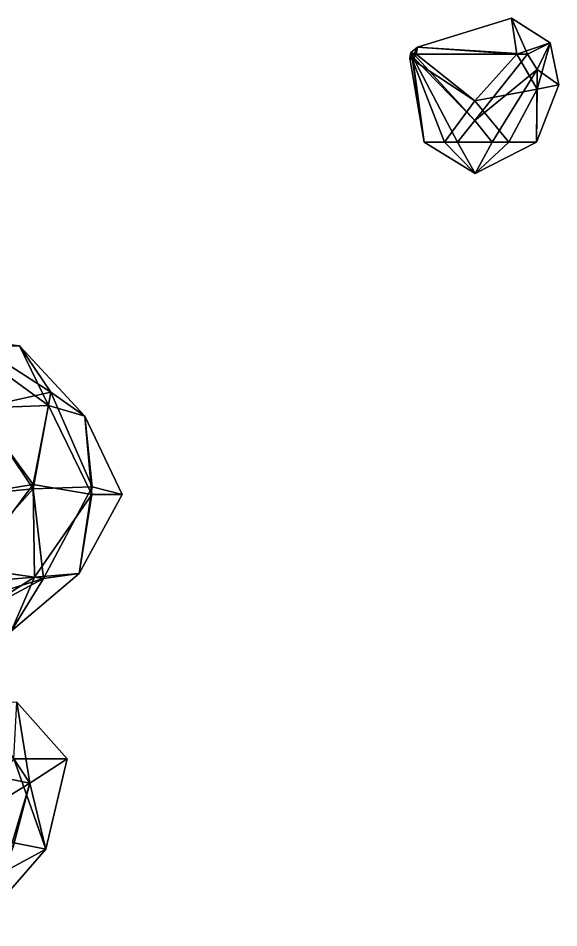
# Model space of a CAD drawing. Extents: x 290095 to 295679, y 4553756 to 4561441.
# Drawn here: x 292839.2 to 292948.6, y 4557874.9 to 4558059 of the extents above; entities that cross this region are included whole.
import ezdxf

# ---------------------------------------------------------------- set-up
doc = ezdxf.new("R2010")
doc.units = 0
doc.layers.add('Au_ppm_Pref_-_0_5', color=7, linetype='CONTINUOUS')

msp = doc.modelspace()

# ---------------------------------------------------------------- linework, layer by layer
at = {"layer": 'Au_ppm_Pref_-_0_5'}
for points in [[(292940.13, 4558051.66, 1868.95), (292939.09, 4558058.95, 1870.89), (292920.07, 4558053.11, 1870.89)], [(292942.32, 4558051.66, 1871.79), (292920.07, 4558053.11, 1870.89), (292939.09, 4558058.95, 1870.89)], [(292940.13, 4558051.66, 1868.95), (292946.86, 4558053.96, 1870.6), (292939.09, 4558058.95, 1870.89)], [(292939.09, 4558058.95, 1870.89), (292946.86, 4558053.96, 1870.6), (292942.32, 4558051.66, 1871.79)], [(292940.13, 4558051.66, 1868.95), (292944.24, 4558044.62, 1868.54), (292946.86, 4558053.96, 1870.6)], [(292946.86, 4558053.96, 1870.6), (292944.24, 4558048.54, 1871.93), (292942.32, 4558051.66, 1871.79)], [(292946.86, 4558053.96, 1870.6), (292948.63, 4558045.45, 1870.89), (292944.24, 4558048.54, 1871.93)], [(292948.63, 4558045.45, 1870.89), (292946.86, 4558053.96, 1870.6), (292944.24, 4558044.62, 1868.54)], [(292918.47, 4558050.85, 1870.89), (292918.71, 4558051.98, 1870.85), (292919.04, 4558051.2, 1871.04)], [(292918.47, 4558050.85, 1870.89), (292919.04, 4558050.55, 1870.52), (292918.71, 4558051.98, 1870.85)], [(292919.78, 4558051.66, 1870.54), (292920.07, 4558053.11, 1870.89), (292918.71, 4558051.98, 1870.85)], [(292920.07, 4558053.11, 1870.89), (292919.33, 4558051.66, 1871.02), (292918.71, 4558051.98, 1870.85)], [(292919.78, 4558051.66, 1870.54), (292918.71, 4558051.98, 1870.85), (292919.04, 4558050.55, 1870.52)], [(292919.04, 4558051.2, 1871.04), (292918.71, 4558051.98, 1870.85), (292919.33, 4558051.66, 1871.02)], [(292942.32, 4558051.66, 1871.79), (292919.33, 4558051.66, 1871.02), (292920.07, 4558053.11, 1870.89)], [(292940.13, 4558051.66, 1868.95), (292920.07, 4558053.11, 1870.89), (292919.78, 4558051.66, 1870.54)], [(292919.04, 4558051.2, 1871.04), (292921.4, 4558033.84, 1870.89), (292918.47, 4558050.85, 1870.89)], [(292919.04, 4558050.55, 1870.52), (292918.47, 4558050.85, 1870.89), (292921.4, 4558033.84, 1870.89)], [(292931.64, 4558042.25, 1868.08), (292919.78, 4558051.66, 1870.54), (292919.04, 4558050.55, 1870.52)], [(292919.04, 4558051.2, 1871.04), (292919.33, 4558051.66, 1871.02), (292931.64, 4558038.28, 1872.37)], [(292919.04, 4558051.2, 1871.04), (292928.16, 4558033.84, 1872.53), (292921.4, 4558033.84, 1870.89)], [(292919.04, 4558051.2, 1871.04), (292931.64, 4558038.28, 1872.37), (292928.16, 4558033.84, 1872.53)], [(292931.64, 4558042.25, 1868.08), (292919.04, 4558050.55, 1870.52), (292925.48, 4558033.84, 1867.98)], [(292919.04, 4558050.55, 1870.52), (292921.4, 4558033.84, 1870.89), (292925.48, 4558033.84, 1867.98)], [(292942.32, 4558051.66, 1871.79), (292931.64, 4558038.28, 1872.37), (292919.33, 4558051.66, 1871.02)], [(292931.64, 4558042.25, 1868.08), (292940.13, 4558051.66, 1868.95), (292919.78, 4558051.66, 1870.54)], [(292931.64, 4558042.25, 1868.08), (292944.24, 4558044.62, 1868.54), (292940.13, 4558051.66, 1868.95)], [(292944.24, 4558048.54, 1871.93), (292931.64, 4558038.28, 1872.37), (292942.32, 4558051.66, 1871.79)], [(292944.24, 4558048.54, 1871.93), (292935.18, 4558033.84, 1872.56), (292931.64, 4558038.28, 1872.37)], [(292944.24, 4558048.54, 1871.93), (292944.14, 4558033.84, 1870.89), (292935.18, 4558033.84, 1872.56)], [(292944.24, 4558048.54, 1871.93), (292948.63, 4558045.45, 1870.89), (292944.14, 4558033.84, 1870.89)], [(292931.64, 4558042.25, 1868.08), (292938.52, 4558033.84, 1867.65), (292944.24, 4558044.62, 1868.54)], [(292944.24, 4558044.62, 1868.54), (292938.52, 4558033.84, 1867.65), (292944.14, 4558033.84, 1870.89)], [(292944.24, 4558044.62, 1868.54), (292944.14, 4558033.84, 1870.89), (292948.63, 4558045.45, 1870.89)], [(292931.64, 4558042.25, 1868.08), (292925.48, 4558033.84, 1867.98), (292938.52, 4558033.84, 1867.65)], [(292935.18, 4558033.84, 1872.56), (292928.16, 4558033.84, 1872.53), (292931.64, 4558038.28, 1872.37)], [(292931.73, 4558027.52, 1870.71), (292921.4, 4558033.84, 1870.89), (292928.16, 4558033.84, 1872.53)], [(292921.4, 4558033.84, 1870.89), (292931.73, 4558027.52, 1870.71), (292925.48, 4558033.84, 1867.98)], [(292938.52, 4558033.84, 1867.65), (292925.48, 4558033.84, 1867.98), (292931.73, 4558027.52, 1870.71)], [(292931.73, 4558027.52, 1870.71), (292928.16, 4558033.84, 1872.53), (292935.18, 4558033.84, 1872.56)], [(292944.14, 4558033.84, 1870.89), (292931.73, 4558027.52, 1870.71), (292935.18, 4558033.84, 1872.56)], [(292944.14, 4558033.84, 1870.89), (292938.52, 4558033.84, 1867.65), (292931.73, 4558027.52, 1870.71)], [(292818.6, 4557994.16, 1841.07), (292839.52, 4557992.64, 1841.19), (292829.46, 4557993.83, 1846.32)], [(292839.52, 4557992.64, 1841.19), (292818.6, 4557994.16, 1841.07), (292828.77, 4557992.64, 1836.13)], [(292829.46, 4557993.83, 1846.32), (292839.52, 4557992.64, 1841.19), (292845.82, 4557983.26, 1847)], [(292831.3, 4557980.07, 1853.14), (292829.46, 4557993.83, 1846.32), (292845.82, 4557983.26, 1847)], [(292830.95, 4557980.03, 1828.75), (292845.37, 4557980.58, 1835.34), (292828.77, 4557992.64, 1836.13)], [(292839.52, 4557992.64, 1841.19), (292828.77, 4557992.64, 1836.13), (292845.37, 4557980.58, 1835.34)], [(292839.52, 4557992.64, 1841.19), (292852.72, 4557978.44, 1841.19), (292845.82, 4557983.26, 1847)], [(292852.72, 4557978.44, 1841.19), (292839.52, 4557992.64, 1841.19), (292845.37, 4557980.58, 1835.34)], [(292842.24, 4557963.75, 1852.61), (292831.3, 4557980.07, 1853.14), (292845.82, 4557983.26, 1847)], [(292842.24, 4557963.75, 1852.61), (292845.82, 4557983.26, 1847), (292854.19, 4557964.12, 1846.96)], [(292845.82, 4557983.26, 1847), (292852.72, 4557978.44, 1841.19), (292854.19, 4557964.12, 1846.96)], [(292845.37, 4557980.58, 1835.34), (292830.95, 4557980.03, 1828.75), (292842.26, 4557964.64, 1829.58)], [(292842.26, 4557964.64, 1829.58), (292854.13, 4557962.57, 1835.6), (292845.37, 4557980.58, 1835.34)], [(292854.13, 4557962.57, 1835.6), (292852.72, 4557978.44, 1841.19), (292845.37, 4557980.58, 1835.34)], [(292842.24, 4557963.75, 1852.61), (292817.37, 4557961.28, 1855.17), (292831.3, 4557980.07, 1853.14)], [(292842.26, 4557964.64, 1829.58), (292830.95, 4557980.03, 1828.75), (292829.8, 4557962.57, 1823.87)], [(292854.13, 4557962.57, 1835.6), (292860.3, 4557962.57, 1841.19), (292852.72, 4557978.44, 1841.19)], [(292852.72, 4557978.44, 1841.19), (292860.3, 4557962.57, 1841.19), (292854.19, 4557964.12, 1846.96)], [(292842.24, 4557963.75, 1852.61), (292828.08, 4557947.92, 1852.3), (292817.37, 4557961.28, 1855.17)], [(292842.24, 4557963.75, 1852.61), (292844.34, 4557945.58, 1847.46), (292828.08, 4557947.92, 1852.3)], [(292842.53, 4557945.87, 1835.73), (292842.26, 4557964.64, 1829.58), (292829.58, 4557947.66, 1829.68)], [(292829.58, 4557947.66, 1829.68), (292842.26, 4557964.64, 1829.58), (292829.8, 4557962.57, 1823.87)], [(292842.24, 4557963.75, 1852.61), (292854.19, 4557964.12, 1846.96), (292844.34, 4557945.58, 1847.46)], [(292842.53, 4557945.87, 1835.73), (292854.13, 4557962.57, 1835.6), (292842.26, 4557964.64, 1829.58)], [(292851.55, 4557946.57, 1841.19), (292844.34, 4557945.58, 1847.46), (292854.19, 4557964.12, 1846.96)], [(292851.55, 4557946.57, 1841.19), (292854.19, 4557964.12, 1846.96), (292860.3, 4557962.57, 1841.19)], [(292842.53, 4557945.87, 1835.73), (292851.55, 4557946.57, 1841.19), (292854.13, 4557962.57, 1835.6)], [(292854.13, 4557962.57, 1835.6), (292851.55, 4557946.57, 1841.19), (292860.3, 4557962.57, 1841.19)], [(292818.74, 4557937.58, 1847.3), (292828.08, 4557947.92, 1852.3), (292844.34, 4557945.58, 1847.46)], [(292842.53, 4557945.87, 1835.73), (292829.58, 4557947.66, 1829.68), (292819.91, 4557943.99, 1834.56)], [(292818.74, 4557937.58, 1847.3), (292844.34, 4557945.58, 1847.46), (292829.57, 4557937.73, 1841.2)], [(292842.53, 4557945.87, 1835.73), (292819.91, 4557943.99, 1834.56), (292829.57, 4557937.73, 1841.2)], [(292842.53, 4557945.87, 1835.73), (292829.57, 4557937.73, 1841.2), (292837.81, 4557934.91, 1841.19)], [(292829.57, 4557937.73, 1841.2), (292844.34, 4557945.58, 1847.46), (292837.81, 4557934.91, 1841.19)], [(292842.53, 4557945.87, 1835.73), (292837.81, 4557934.91, 1841.19), (292851.55, 4557946.57, 1841.19)], [(292851.55, 4557946.57, 1841.19), (292837.81, 4557934.91, 1841.19), (292844.34, 4557945.58, 1847.46)], [(292841.57, 4557904.18, 1872.06), (292830.85, 4557920.39, 1873.07), (292817.96, 4557908.99, 1870.91)], [(292841.57, 4557904.18, 1872.06), (292838.97, 4557920.6, 1876.83), (292830.85, 4557920.39, 1873.07)], [(292849.13, 4557909.11, 1876.83), (292838.39, 4557909.11, 1880.38), (292838.97, 4557920.6, 1876.83)], [(292841.57, 4557904.18, 1872.06), (292849.13, 4557909.11, 1876.83), (292838.97, 4557920.6, 1876.83)], [(292841.57, 4557904.18, 1872.06), (292817.96, 4557908.99, 1870.91), (292830.85, 4557897.62, 1868.78)], [(292828.46, 4557894.04, 1880.73), (292838.39, 4557909.11, 1880.38), (292844.84, 4557890.8, 1876.92)], [(292849.13, 4557909.11, 1876.83), (292844.84, 4557890.8, 1876.92), (292838.39, 4557909.11, 1880.38)], [(292841.57, 4557904.18, 1872.06), (292844.84, 4557890.8, 1876.92), (292849.13, 4557909.11, 1876.83)], [(292841.57, 4557904.18, 1872.06), (292830.85, 4557897.62, 1868.78), (292838.22, 4557891.3, 1867.41)], [(292841.57, 4557904.18, 1872.06), (292836.25, 4557886.16, 1869.98), (292844.84, 4557890.8, 1876.92)], [(292841.57, 4557904.18, 1872.06), (292838.22, 4557891.3, 1867.41), (292836.25, 4557886.16, 1869.98)], [(292830.95, 4557874.92, 1876.67), (292828.46, 4557894.04, 1880.73), (292844.84, 4557890.8, 1876.92)], [(292830.95, 4557874.92, 1876.67), (292844.84, 4557890.8, 1876.92), (292836.25, 4557886.16, 1869.98)]]:
    msp.add_3dface(points, dxfattribs=at)

doc.saveas('drawing.dxf')
